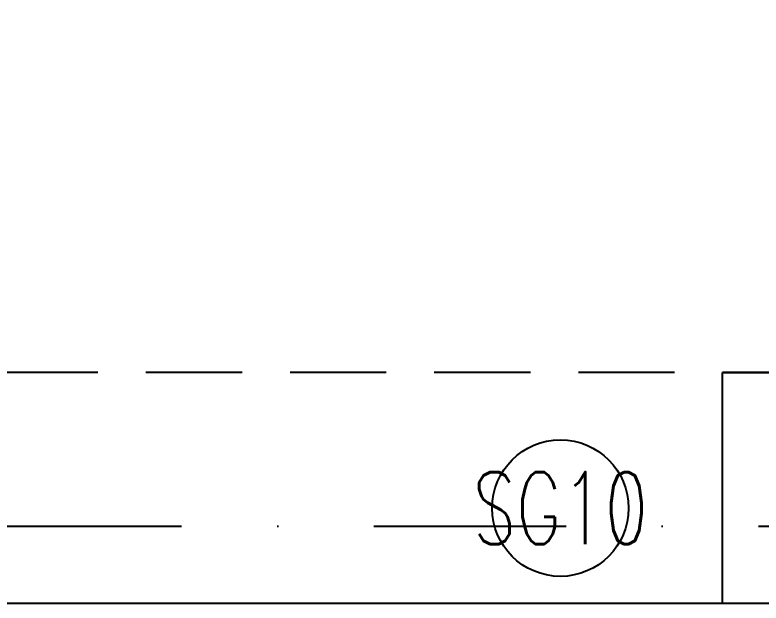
# Model space of a CAD drawing. Extents: x -32840 to 422982, y 280745 to 888746.
# Drawn here: x 220750 to 222691, y 402631 to 404162 of the extents above; entities that cross this region are included whole.
import ezdxf
from ezdxf.enums import TextEntityAlignment as Align

# ---------------------------------------------------------------- set-up
doc = ezdxf.new("R2010")
doc.units = 0
doc.header["$LTSCALE"] = 1000
for name, pattern in [('CONTINOUS', [0]), ('DASHDOT', [1, 0.5, -0.25, 0, -0.25]), ('HIDDEN', [0.375, 0.25, -0.125])]:
    doc.linetypes.add(name, pattern=pattern)
for name, color, linetype in [('A-Chejja', 5, 'HIDDEN'), ('A-GRID', 31, 'DASHDOT'), ('A-GRID NO', 40, 'CONTINOUS'), ('A-STAIR', 2, 'Continuous'), ('A-TAG-DW', 2, 'Continuous'), ('A-WALL', 7, 'CONTINOUS')]:
    doc.layers.add(name, color=color, linetype=linetype)
doc.styles.add('ROMANS', font='romans.shx', dxfattribs={"width": 0.8})

# ---------------------------------------------------------------- blocks, each defined once
blk = doc.blocks.new('TAG-DOOR-WINOW')
blk.add_circle((0, 0), 2.368)
at = {"color": 6, "style": 'ROMANS', "width": 0.7}
blk.add_attdef('DW', text='', height=2.5, dxfattribs=at).set_placement((0, 0), align=Align.MIDDLE_CENTER)
blk = doc.blocks.new('GR')
at = {"layer": 'A-GRID'}
blk.add_line((214259.8, 452680.4), (235618.7, 452680.4), dxfattribs=at)

msp = doc.modelspace()

# ---------------------------------------------------------------- linework, layer by layer
at = {"layer": 'A-Chejja'}
msp.add_lwpolyline([(232590.6, 401331.2), (232590.6, 403231.2), (213165.6, 403231.2), (213165.6, 402631.2)], dxfattribs=at)
at = {"layer": 'A-STAIR'}
msp.add_line((222590.6, 402631.2), (222590.6, 403231.2), dxfattribs=at)
msp.add_lwpolyline([(222590.6, 403231.2), (223290.6, 403231.2)], dxfattribs=at)
at = {"layer": 'A-WALL', "flags": 128}
msp.add_lwpolyline([(213690.6, 402631.2), (222890.6, 402631.2), (222890.6, 401331.2), (238390.6, 401331.2), (238390.6, 409431.2), (242990.6, 409431.2)], dxfattribs=at)

# ---------------------------------------------------------------- block references
at = {"layer": 'A-GRID NO'}
msp.add_blockref('GR', (-2577.2, -49849.1), dxfattribs=at)
at = {"layer": 'A-TAG-DW'}
ref = msp.add_blockref('TAG-DOOR-WINOW', (222168.6, 402878.4), dxfattribs=dict(at, xscale=75, yscale=75, zscale=75, rotation=334.3000000001243))
ref.add_attrib('DW', 'SG10', dxfattribs={"layer": '0', "color": 6, "height": 187.5, "style": 'ROMANS', "width": 0.7}).set_placement((222168.6, 402878.4), align=Align.MIDDLE_CENTER)

doc.saveas('drawing.dxf')
